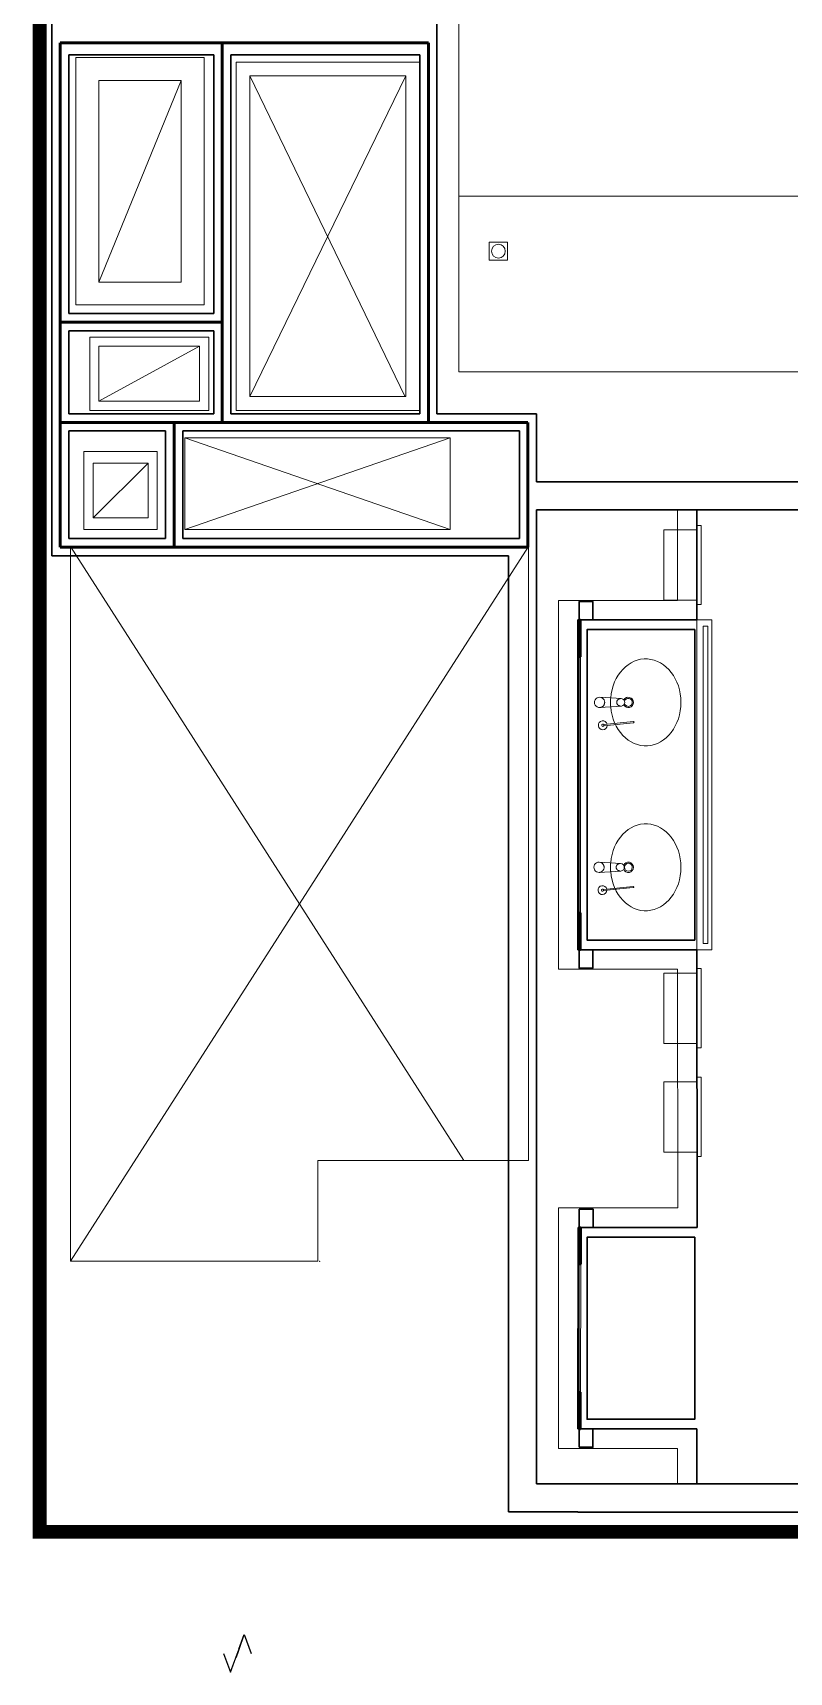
# Model space of a CAD drawing. Header units: inches. Extents: x -26012 to 27, y -11337 to 2082.
# Drawn here: x -23830.7 to -23665.5, y 508.9 to 866.8 of the extents above; entities that cross this region are included whole.
import ezdxf

# ---------------------------------------------------------------- set-up
doc = ezdxf.new("R2010")
doc.units = ezdxf.units.IN
doc.header["$LTSCALE"] = 48
doc.header["$MEASUREMENT"] = 0
for name, pattern in [('A106$0$DGN Style 3', [333.675049, 238.33932, -95.335728]), ('A106$0$DGN Style 5', [1334.700194, 572.014369, -762.685825]), ('Core Callout Boundary$0$DASHED2', [0.375, 0.25, -0.125])]:
    doc.linetypes.add(name, pattern=pattern)
for name, color, linetype in [('A106$0$A-COUNTER', 8, 'Continuous'), ('A106$0$A-FLOR-OPENING', 8, 'Continuous'), ('A106$0$A-FLOR-PFIX', 8, 'Continuous'), ('A106$0$A-FLOR-SLAB', 8, 'Continuous'), ('A106$0$A-FLOR-SPCL', 8, 'Continuous'), ('A106$0$A-FLOR-STRCT-6-12', 8, 'Continuous'), ('A106$0$A-HVAC-RDFF', 8, 'Continuous'), ('A106$0$A-WALL-FULL-INTR', 8, 'Continuous'), ('A106$0$bc105-11 - A-WALL-FIRE', 8, 'Continuous'), ('A106$0$Level 30', 8, 'Continuous'), ('A106$0$M-HVAC', 8, 'Continuous'), ('A106$0$M-HVAC-FLDRAIN', 8, 'Continuous'), ('A605$0$A-CLNG-MECH-SUPP', 8, 'Continuous'), ('A605$0$A-FLOR-SLAB', 8, 'Continuous'), ('A605$0$bc105-11 - Level 30', 8, 'Continuous'), ('Core Callout Boundary$0$A-Detl-Iden', 6, 'Continuous'), ('M-HVAC-supp @ 96', 93, 'Continuous'), ('XREF', 8, 'Continuous')]:
    doc.layers.add(name, color=color, linetype=linetype)

# ---------------------------------------------------------------- blocks, each defined once
blk = doc.blocks.new('*U328')
at = {"layer": 'A106$0$A-FLOR-STRCT-6-12', "linetype": 'A106$0$DGN Style 3', "lineweight": 13}
for p, q in [((50, 78), (-50, 78)), ((-50, -78), (-50, 78)), ((50, 78), (50, -56)), ((50, -56), (4, -56)), ((4, -78), (4, -56)), ((4, -78), (-50, -78))]:
    blk.add_line(p, q, dxfattribs=at)
at = {"layer": 'A106$0$A-FLOR-STRCT-6-12', "linetype": 'A106$0$DGN Style 3', "lineweight": 0}
for p, q in [((-50, 78), (35.9, -56)), ((-50, -78), (50, 78))]:
    blk.add_line(p, q, dxfattribs=at)
at = {"layer": 'A106$0$A-FLOR-STRCT-6-12', "linetype": 'A106$0$DGN Style 3', "lineweight": 13}
blk.add_point((4.37, -78), dxfattribs=at)
blk = doc.blocks.new('*U361')
at = {"layer": 'A106$0$M-HVAC-FLDRAIN', "linetype": 'Continuous', "lineweight": 0, "extrusion": (0, 0, -1)}
blk.add_circle((0, 0, 0), 12, dxfattribs=at)
at = {"layer": 'A106$0$M-HVAC-FLDRAIN', "linetype": 'Continuous', "lineweight": 13}
blk.add_3dface([(16, 16, 0), (-16, 16, 0), (-16, -16, 0), (16, -16, 0)], dxfattribs=at)
blk = doc.blocks.new('*U390')
at = {"layer": 'A106$0$A-FLOR-SPCL', "linetype": 'Continuous', "lineweight": 13}
for p, q in [((-5.44, 8.2), (1.81, 8.2)), ((1.81, 9.2), (2.75, 9.2)), ((1.81, -8.11), (1.81, 9.2)), ((2.75, -8.11), (2.75, 9.2)), ((1.81, -8.11), (2.75, -8.11))]:
    blk.add_line(p, q, dxfattribs=at)
blk = doc.blocks.new('*U389')
at = {"layer": 'A106$0$A-FLOR-SPCL', "linetype": 'Continuous', "lineweight": 13}
for q in [(-3.53, 8.71), (3.72, -6.6)]:
    blk.add_line((-3.53, -6.6), q, dxfattribs=at)
blk.add_blockref('*U390', (1.91, 0.51), dxfattribs=at)
blk = doc.blocks.new('*U392')
at = {"layer": 'A106$0$A-FLOR-SPCL', "linetype": 'Continuous', "lineweight": 13}
for p, q in [((-5.44, 8.2), (1.81, 8.2)), ((1.81, 9.2), (2.75, 9.2)), ((1.81, -8.11), (1.81, 9.2)), ((2.75, -8.11), (2.75, 9.2)), ((1.81, -8.11), (2.75, -8.11))]:
    blk.add_line(p, q, dxfattribs=at)
blk = doc.blocks.new('*U391')
at = {"layer": 'A106$0$A-FLOR-SPCL', "linetype": 'Continuous', "lineweight": 13}
for q in [(-3.53, 8.71), (3.72, -6.6)]:
    blk.add_line((-3.53, -6.6), q, dxfattribs=at)
blk.add_blockref('*U392', (1.91, 0.51), dxfattribs=at)
blk = doc.blocks.new('*U397')
at = {"layer": 'A106$0$A-FLOR-PFIX', "linetype": 'Continuous', "lineweight": 13}
for p, q in [((3.94, 0.42), (-2.56, -0.24)), ((3.96, 0.17), (-2.55, -0.49))]:
    blk.add_line(p, q, dxfattribs=at)
for centre, major_axis, start_param, end_param in [((-2.76, -0.38), (-0.187, 0.966), 4.749388, 10.782456), ((3.95, 0.3), (0.023, -0.121), 6.195472, 9.337065)]:
    blk.add_ellipse(centre, major_axis=major_axis, ratio=0.97753, start_param=start_param, end_param=end_param, dxfattribs=at)
at = {"layer": 'A106$0$A-FLOR-PFIX', "linetype": 'Continuous', "lineweight": 13, "extrusion": (0, 0, -1)}
blk.add_ellipse((-2.76, -0.38), major_axis=(0.047, -0.242), ratio=0.97753, dxfattribs=at)
blk = doc.blocks.new('*U398')
at = {"layer": 'A106$0$A-FLOR-PFIX', "linetype": 'Continuous', "lineweight": 13}
for p, q in [((3.94, 0.42), (-2.56, -0.24)), ((3.96, 0.17), (-2.55, -0.49))]:
    blk.add_line(p, q, dxfattribs=at)
for centre, major_axis, start_param, end_param in [((-2.76, -0.38), (-0.187, 0.966), 4.749388, 10.782456), ((3.95, 0.3), (0.023, -0.121), 6.195472, 9.337065)]:
    blk.add_ellipse(centre, major_axis=major_axis, ratio=0.97753, start_param=start_param, end_param=end_param, dxfattribs=at)
at = {"layer": 'A106$0$A-FLOR-PFIX', "linetype": 'Continuous', "lineweight": 13, "extrusion": (0, 0, -1)}
blk.add_ellipse((-2.76, -0.38), major_axis=(0.047, -0.242), ratio=0.97753, dxfattribs=at)
blk = doc.blocks.new('*U399')
at = {"layer": 'A106$0$Level 30', "linetype": 'Continuous', "lineweight": 40}
for p, q in [((-0.16, 0.86), (-0.16, 8.89)), ((-0.16, 8.89), (0.16, 8.89)), ((0.16, 8.89), (0.16, 0.86)), ((0.16, 0.86), (-0.16, 0.86))]:
    blk.add_line(p, q, dxfattribs=at)
blk = doc.blocks.new('*U400')
at = {"layer": 'A106$0$Level 30', "linetype": 'Continuous', "lineweight": 40}
for p, q in [((0.16, 4.02), (-0.16, 4.02)), ((-0.16, 4.02), (-0.16, -4.02)), ((0.16, -4.02), (0.16, 4.02)), ((-0.16, -4.02), (0.16, -4.02))]:
    blk.add_line(p, q, dxfattribs=at)
blk = doc.blocks.new('*U404')
at = {"layer": 'A106$0$A-FLOR-SPCL', "linetype": 'Continuous', "lineweight": 13}
for p, q in [((1.81, 8.11), (2.75, 8.11)), ((1.81, 8.11), (1.81, -9.2)), ((2.75, 8.11), (2.75, -9.2)), ((-5.44, -8.2), (1.81, -8.2)), ((1.81, -9.2), (2.75, -9.2))]:
    blk.add_line(p, q, dxfattribs=at)
blk = doc.blocks.new('*U403')
at = {"layer": 'A106$0$A-FLOR-SPCL', "linetype": 'Continuous', "lineweight": 13}
for q in [(3.72, 6.6), (-3.53, -8.71)]:
    blk.add_line((-3.53, 6.6), q, dxfattribs=at)
blk.add_blockref('*U404', (1.91, -0.51), dxfattribs=at)
blk = doc.blocks.new('*U405')
at = {"layer": 'A106$0$Level 30', "linetype": 'Continuous', "lineweight": 40}
for p, q in [((0.16, 4.02), (-0.16, 4.02)), ((-0.16, 4.02), (-0.16, -4.02)), ((0.16, -4.02), (0.16, 4.02)), ((-0.16, -4.02), (0.16, -4.02))]:
    blk.add_line(p, q, dxfattribs=at)
blk = doc.blocks.new('*U406')
at = {"layer": 'A106$0$Level 30', "linetype": 'Continuous', "lineweight": 40}
for p, q in [((-0.16, -4.02), (-0.16, 4.02)), ((-0.16, 4.02), (0.16, 4.02)), ((0.16, 4.02), (0.16, -4.02)), ((0.16, -4.02), (-0.16, -4.02))]:
    blk.add_line(p, q, dxfattribs=at)
blk = doc.blocks.new('*U369')
at = {"layer": 'A106$0$A-COUNTER', "linetype": 'Continuous', "lineweight": 30, "extrusion": (-7.22742e-37, -3.27481e-28, -1), "flags": 128}
blk.add_lwpolyline([(-1146, 666), (-1334, 666), (-1334, 124), (-1146, 124), (-1146, 666)], dxfattribs=at)
at = {"layer": 'A106$0$A-COUNTER', "linetype": 'Continuous', "lineweight": 30, "extrusion": (-2.06805e-36, -9.37051e-28, -1), "flags": 128}
blk.add_lwpolyline([(-1145.6, -394.9), (-1333.7, -394.9), (-1334, -713), (-1146, -713), (-1145.6, -394.9)], dxfattribs=at)
at = {"layer": 'A106$0$A-FLOR-PFIX', "linetype": 'Continuous', "lineweight": 13}
for p, q in [((1274, 545.5), (1311.6, 548)), ((1274, 532.5), (1311.6, 530)), ((1275, 257.5), (1312.6, 260)), ((1275, 244.5), (1312.6, 242))]:
    blk.add_line(p, q, dxfattribs=at)
at = {"layer": 'A106$0$A-FLOR-PFIX', "linetype": 'A106$0$DGN Style 5', "lineweight": 0}
for centre in [(1312.2, 539), (1313.2, 251)]:
    blk.add_arc(centre, 8.99, 105.9103, 266.2194, dxfattribs=at)
at = {"layer": 'A106$0$A-FLOR-PFIX', "linetype": 'Continuous', "lineweight": 13}
for centre in [(1312.2, 539), (1313.2, 251)]:
    blk.add_arc(centre, 8.99, 266.2194, 93.7806, dxfattribs=at)
for centre, major_axis, ratio, start_param, end_param in [((1231.5, 539), (0, -76), 0.809169, 1.671829, 7.752253), ((1275, 539), (7.11, 0), 0.92221, 1.713861, 4.569325), ((1231.5, 251), (0, -76), 0.809169, 1.671656, 7.753122), ((1276, 251), (7.11, 0), 0.92221, 1.713861, 4.569325)]:
    blk.add_ellipse(centre, major_axis=major_axis, ratio=ratio, start_param=start_param, end_param=end_param, dxfattribs=at)
at = {"layer": 'A106$0$A-FLOR-PFIX', "linetype": 'Continuous', "lineweight": 0}
for centre, major_axis, start_param, end_param in [((1261.8, 539), (0, 9), 5.208291, 10.500675), ((1261.8, 539), (0, 7), 5.027949, 10.681021), ((1261.8, 251), (0, 9), 5.098152, 10.610762), ((1261.8, 251), (0, 7), 4.747561, 10.996484)]:
    blk.add_ellipse(centre, major_axis=major_axis, ratio=0.97753, start_param=start_param, end_param=end_param, dxfattribs=at)
at = {"layer": 'A106$0$A-FLOR-PFIX', "linetype": 'A106$0$DGN Style 5', "lineweight": 0}
for centre in [(1275, 539), (1276, 251)]:
    blk.add_ellipse(centre, major_axis=(7.11, 0), ratio=0.92221, start_param=4.712389, end_param=7.853982, dxfattribs=at)
at = {"layer": 'A106$0$A-FLOR-PFIX', "linetype": 'A106$0$DGN Style 5', "lineweight": 13}
for centre in [(1231.5, 539), (1231.5, 251)]:
    blk.add_ellipse(centre, major_axis=(0, -76), ratio=0.809169, start_param=1.470832, end_param=1.671656, dxfattribs=at)
at = {"layer": 'A106$0$A-WALL-FULL-INTR', "linetype": 'Continuous', "lineweight": 30}
for p, q in [((656, 875), (1142, 875)), ((1142, 683), (1142, 875)), ((1142, 683), (1350, 683)), ((1350, 683), (1350, 107)), ((1142, 107), (1141.7, -377.9)), ((1142, 107), (1350, 107)), ((1349.7, -377.9), (1141.7, -377.9)), ((1349.7, -377.9), (1350, -730)), ((1350, -730), (1142, -730)), ((1142, -730), (1142, -826)), ((1350, -826), (656, -826)), ((1350, -875), (360, -875))]:
    blk.add_line(p, q, dxfattribs=at)
for points in [[(1347.8, 683), (1347.8, 715), (1323.8, 715), (1323.8, 683)], [(1347.8, 107), (1347.8, 75), (1323.8, 75), (1323.8, 107)], [(1347.5, -345.9), (1347.5, -377.9), (1323.5, -377.9), (1323.5, -345.9)], [(1347.8, -762), (1347.8, -730), (1323.8, -730), (1323.8, -762)]]:
    blk.add_3dface(points, dxfattribs=at)
at = {"layer": 'A106$0$Level 30', "linetype": 'Continuous', "lineweight": 13}
for points in [[(1345.3, 618.2), (1348, 618.2), (1348, 171.8), (1345.3, 171.8)], [(1345, -442.7), (1347.7, -442.7), (1348, -665.5), (1345.3, -665.5)]]:
    blk.add_3dface(points, dxfattribs=at)
at = {"layer": 'A106$0$A-FLOR-PFIX', "linetype": 'Continuous', "lineweight": 13, "extrusion": (0, 0, -1), "xscale": 8, "yscale": 8, "zscale": 8}
for name, p in [('*U398', (-1284.5, 502.1)), ('*U397', (-1285, 214.1))]:
    blk.add_blockref(name, p, dxfattribs=at)
at = {"layer": 'A106$0$A-FLOR-SPCL', "linetype": 'Continuous', "lineweight": 13, "extrusion": (0, 0, -1), "xscale": 8, "yscale": 8, "zscale": 8}
for name, p in [('*U391', (-1171.7, 770.5)), ('*U403', (-1171.7, 13.2)), ('*U389', (-1171.7, -193.5))]:
    blk.add_blockref(name, p, dxfattribs=at)
at = {"layer": 'A106$0$Level 30', "linetype": 'Continuous', "lineweight": 40, "extrusion": (0, 0, -1), "xscale": 8, "yscale": 8, "zscale": 8}
for name, p in [('*U400', (-1346.6, 650.9)), ('*U399', (-1346.6, 100.1)), ('*U405', (-1346.2, -410.1)), ('*U406', (-1346.6, -697.9))]:
    blk.add_blockref(name, p, dxfattribs=at)
blk = doc.blocks.new('A106')
at = {"layer": 'A106$0$A-FLOR-OPENING', "lineweight": 0}
for points in [[(-23821.27, 861.41), (-23793.27, 861.41), (-23793.27, 807.41), (-23821.27, 807.41)], [(-23786.27, 860.41), (-23746.27, 860.41), (-23746.27, 784.41), (-23786.27, 784.41)], [(-23818.27, 800.41), (-23792.27, 800.41), (-23792.27, 784.41), (-23818.27, 784.41)], [(-23797.52, 778.41), (-23739.52, 778.41), (-23739.52, 758.41), (-23797.52, 758.41)], [(-23819.52, 775.41), (-23803.52, 775.41), (-23803.52, 758.41), (-23819.52, 758.41)]]:
    blk.add_3dface(points, dxfattribs=at)
at = {"layer": 'A106$0$A-FLOR-SLAB', "lineweight": 0}
for p, q in [((-23797.52, 778.41), (-23739.52, 758.41)), ((-23739.52, 778.41), (-23797.52, 758.41))]:
    blk.add_line(p, q, dxfattribs=at)
at = {"layer": 'A106$0$A-HVAC-RDFF', "lineweight": 0}
for p, q in [((-23816.27, 812.41), (-23798.27, 856.41)), ((-23749.27, 857.41), (-23783.27, 787.41)), ((-23783.27, 857.41), (-23749.35, 787.37)), ((-23816.27, 786.41), (-23794.27, 798.41)), ((-23817.52, 760.91), (-23805.52, 772.91))]:
    blk.add_line(p, q, dxfattribs=at)
at = {"layer": 'A106$0$A-HVAC-RDFF', "lineweight": 13}
for points in [[(-23816.27, 856.41), (-23798.27, 856.41), (-23798.27, 812.41), (-23816.27, 812.41)], [(-23783.27, 857.41), (-23749.27, 857.41), (-23749.27, 787.41), (-23783.27, 787.41)], [(-23816.27, 786.41), (-23794.27, 786.41), (-23794.27, 798.41), (-23816.27, 798.41)], [(-23817.52, 772.91), (-23805.52, 772.91), (-23805.52, 760.91), (-23817.52, 760.91)]]:
    blk.add_3dface(points, dxfattribs=at)
at = {"layer": 'A106$0$A-WALL-FULL-INTR', "lineweight": 30}
for p, q in [((-23826.57, 752.66), (-23826.57, 943.16)), ((-23742.43, 937.03), (-23742.43, 783.66)), ((-23822.82, 862.02), (-23791.18, 862.02)), ((-23822.82, 805.52), (-23822.82, 862.02)), ((-23791.18, 862.02), (-23791.18, 805.52)), ((-23787.43, 862.02), (-23787.43, 783.66)), ((-23787.43, 862.02), (-23746.18, 862.02)), ((-23746.18, 862.02), (-23746.18, 783.66)), ((-23746.18, 858.5), (-23746.18, 783.66)), ((-23791.18, 805.52), (-23822.82, 805.52)), ((-23791.18, 801.77), (-23822.82, 801.77)), ((-23822.82, 783.66), (-23822.82, 801.77)), ((-23791.18, 801.77), (-23791.18, 783.66)), ((-23791.18, 783.66), (-23822.82, 783.66)), ((-23746.18, 783.66), (-23787.43, 783.66)), ((-23746.18, 783.66), (-23783.49, 783.66)), ((-23720.69, 783.66), (-23742.43, 783.66)), ((-23720.69, 783.66), (-23720.69, 768.78)), ((-23801.69, 779.91), (-23822.82, 779.91)), ((-23822.82, 756.41), (-23822.82, 779.91)), ((-23801.69, 779.91), (-23801.69, 756.41)), ((-23724.44, 779.91), (-23797.94, 779.91)), ((-23797.94, 779.91), (-23797.94, 756.41)), ((-23724.44, 779.91), (-23724.44, 756.41)), ((-23487.49, 768.78), (-23720.69, 768.78)), ((-23720.69, 762.66), (-23720.69, 550.03)), ((-23685.66, 762.66), (-23720.69, 762.66)), ((-23720.69, 762.66), (-23720.69, 752.66)), ((-23801.69, 756.41), (-23822.82, 756.41)), ((-23724.44, 756.41), (-23797.94, 756.41)), ((-23726.82, 752.66), (-23826.57, 752.66)), ((-23726.82, 752.66), (-23726.82, 543.91)), ((-23711.66, 550.03), (-23720.69, 550.03)), ((-23711.66, 543.91), (-23726.82, 543.91))]:
    blk.add_line(p, q, dxfattribs=at)
at = {"layer": 'A106$0$A-WALL-FULL-INTR', "lineweight": 0, "flags": 128}
blk.add_lwpolyline([(-23689.91, 550.03), (-23689.91, 557.78), (-23715.91, 557.78), (-23715.86, 610.29), (-23689.87, 610.29), (-23689.91, 662.41), (-23715.91, 662.41), (-23715.91, 742.91), (-23689.91, 742.91), (-23689.91, 762.66)], dxfattribs=at)
at = {"layer": 'A106$0$bc105-11 - A-WALL-FIRE', "lineweight": 53}
for p, q in [((-23824.69, 754.54), (-23824.69, 864.65)), ((-23824.69, 864.65), (-23744.31, 864.65)), ((-23789.31, 864.65), (-23789.31, 781.79)), ((-23744.31, 864.65), (-23744.31, 781.79)), ((-23789.46, 803.65), (-23824.69, 803.65)), ((-23722.57, 781.79), (-23824.69, 781.79)), ((-23799.82, 781.79), (-23799.82, 754.54)), ((-23722.57, 781.79), (-23722.57, 754.54))]:
    blk.add_line(p, q, dxfattribs=at)
at = {"layer": 'A106$0$bc105-11 - A-WALL-FIRE', "lineweight": 53, "flags": 128}
blk.add_lwpolyline([(-23722.57, 754.54), (-23824.69, 754.54)], dxfattribs=at)
at = {"layer": 'A106$0$M-HVAC', "lineweight": 0}
for p, q in [((-23737.65, 792.8), (-23737.65, 831.16)), ((-23547.08, 792.8), (-23737.65, 792.8))]:
    blk.add_line(p, q, dxfattribs=at)
at = {"layer": 'A106$0$M-HVAC', "lineweight": 13}
blk.add_3dface([(-23737.65, 911.8), (-23547.08, 911.8), (-23547.08, 831.16), (-23737.65, 831.16)], dxfattribs=at)
at = {"layer": 'A106$0$A-FLOR-STRCT-6-12', "lineweight": 13}
blk.add_blockref('*U328', (-23772.44, 676.66), dxfattribs=at)
at = {"layer": 'A106$0$A-WALL-FULL-INTR', "lineweight": 30, "extrusion": (0, 0, -1), "xscale": 0.125, "yscale": 0.125, "zscale": 0.125}
blk.add_blockref('*U369', (23542.91, 653.28), dxfattribs=at)
at = {"layer": 'A106$0$M-HVAC-FLDRAIN', "lineweight": 0, "xscale": 0.125, "yscale": 0.125, "zscale": 0.125}
blk.add_blockref('*U361', (-23729.02, 819.16, 0), dxfattribs=at)
blk = doc.blocks.new('A605')
at = {"layer": 'A605$0$A-CLNG-MECH-SUPP', "lineweight": 0}
for p, q in [((-23682.41, 738.66), (-23685.66, 738.66)), ((-23685.66, 666.66), (-23685.66, 738.66)), ((-23683.28, 737.28), (-23684.28, 737.28)), ((-23684.28, 668.03), (-23684.28, 737.28)), ((-23683.28, 668.03), (-23683.28, 737.28)), ((-23682.41, 666.6), (-23682.41, 738.66)), ((-23682.41, 666.66), (-23685.66, 666.66)), ((-23683.28, 668.03), (-23684.28, 668.03))]:
    blk.add_line(p, q, dxfattribs=at)
at = {"layer": 'A605$0$A-FLOR-SLAB', "lineweight": 0}
for p, q in [((-23797.52, 778.41), (-23739.52, 758.41)), ((-23739.52, 778.41), (-23797.52, 758.41))]:
    blk.add_line(p, q, dxfattribs=at)
at = {"layer": 'A605$0$bc105-11 - Level 30', "lineweight": 40}
for p, q in [((-23711.07, 738.66), (-23711.39, 738.66)), ((-23711.39, 738.66), (-23711.39, 730.62)), ((-23711.07, 730.62), (-23711.07, 738.66)), ((-23711.39, 730.62), (-23711.07, 730.62)), ((-23711.39, 666.66), (-23711.39, 674.69)), ((-23711.39, 674.69), (-23711.07, 674.69)), ((-23711.07, 674.69), (-23711.07, 666.66)), ((-23711.07, 666.66), (-23711.39, 666.66)), ((-23711.03, 606.04), (-23711.34, 606.04)), ((-23711.34, 606.04), (-23711.34, 598.01)), ((-23711.03, 598.01), (-23711.03, 606.04)), ((-23711.34, 598.01), (-23711.03, 598.01)), ((-23711.39, 562.03), (-23711.39, 570.07)), ((-23711.39, 570.07), (-23711.07, 570.07)), ((-23711.07, 570.07), (-23711.07, 562.03)), ((-23711.07, 562.03), (-23711.39, 562.03))]:
    blk.add_line(p, q, dxfattribs=at)
at = {"layer": 'A605$0$bc105-11 - Level 30', "lineweight": 13}
for points in [[(-23711.07, 730.56), (-23711.41, 730.56), (-23711.41, 674.76), (-23711.07, 674.76)], [(-23711.03, 597.94), (-23711.37, 597.94), (-23711.41, 570.1), (-23711.07, 570.1)]]:
    blk.add_3dface(points, dxfattribs=at)
blk = doc.blocks.new('Symbol-BreakLine-Anno')
at = {"color": 170}
blk.add_wipeout([(-0.0101, -0.0349), (-0.0101, 0.0037), (0.0429, -0.0156)], dxfattribs=at)
blk.add_wipeout([(0.0101, 0.0349), (0.0101, -0.0037), (-0.0429, 0.0156)], dxfattribs=at)
at = {"color": 0, "linetype": 'ByBlock'}
for p, q in [((0, 0.0312), (-0.0429, 0.0156)), ((-0.0429, 0.0156), (0.0429, -0.0156)), ((0.0429, -0.0156), (0, -0.0313))]:
    blk.add_line(p, q, dxfattribs=at)
at = {"linetype": 'Continuous', "flags": 128}
blk.add_lwpolyline([(0, 0), (0, 0)], close=True, dxfattribs=at)
blk = doc.blocks.new('Core Callout Boundary')
at = {"layer": 'Core Callout Boundary$0$A-Detl-Iden', "linetype": 'Core Callout Boundary$0$DASHED2', "const_width": 3, "flags": 128}
blk.add_lwpolyline([(-23203.71, 1040.12), (-23829.2, 1040.12), (-23829.2, 539.55), (-23203.71, 539.55)], close=True, dxfattribs=at)

msp = doc.modelspace()

# ---------------------------------------------------------------- block references
at = {"layer": 'XREF'}
for name in ['A106', 'A605']:
    msp.add_blockref(name, (0, 0), dxfattribs=at)

# ---------------------------------------------------------------- next in the draw order: block references
at = {"layer": 'M-HVAC-supp @ 96', "xscale": 96, "yscale": 96, "zscale": 96, "rotation": 90}
msp.add_blockref('Symbol-BreakLine-Anno', (-23786.02, 513.05), dxfattribs=at)

# ---------------------------------------------------------------- next in the draw order: block references
at = {"layer": 'XREF'}
msp.add_blockref('Core Callout Boundary', (0, 0), dxfattribs=at)

doc.saveas('drawing.dxf')
